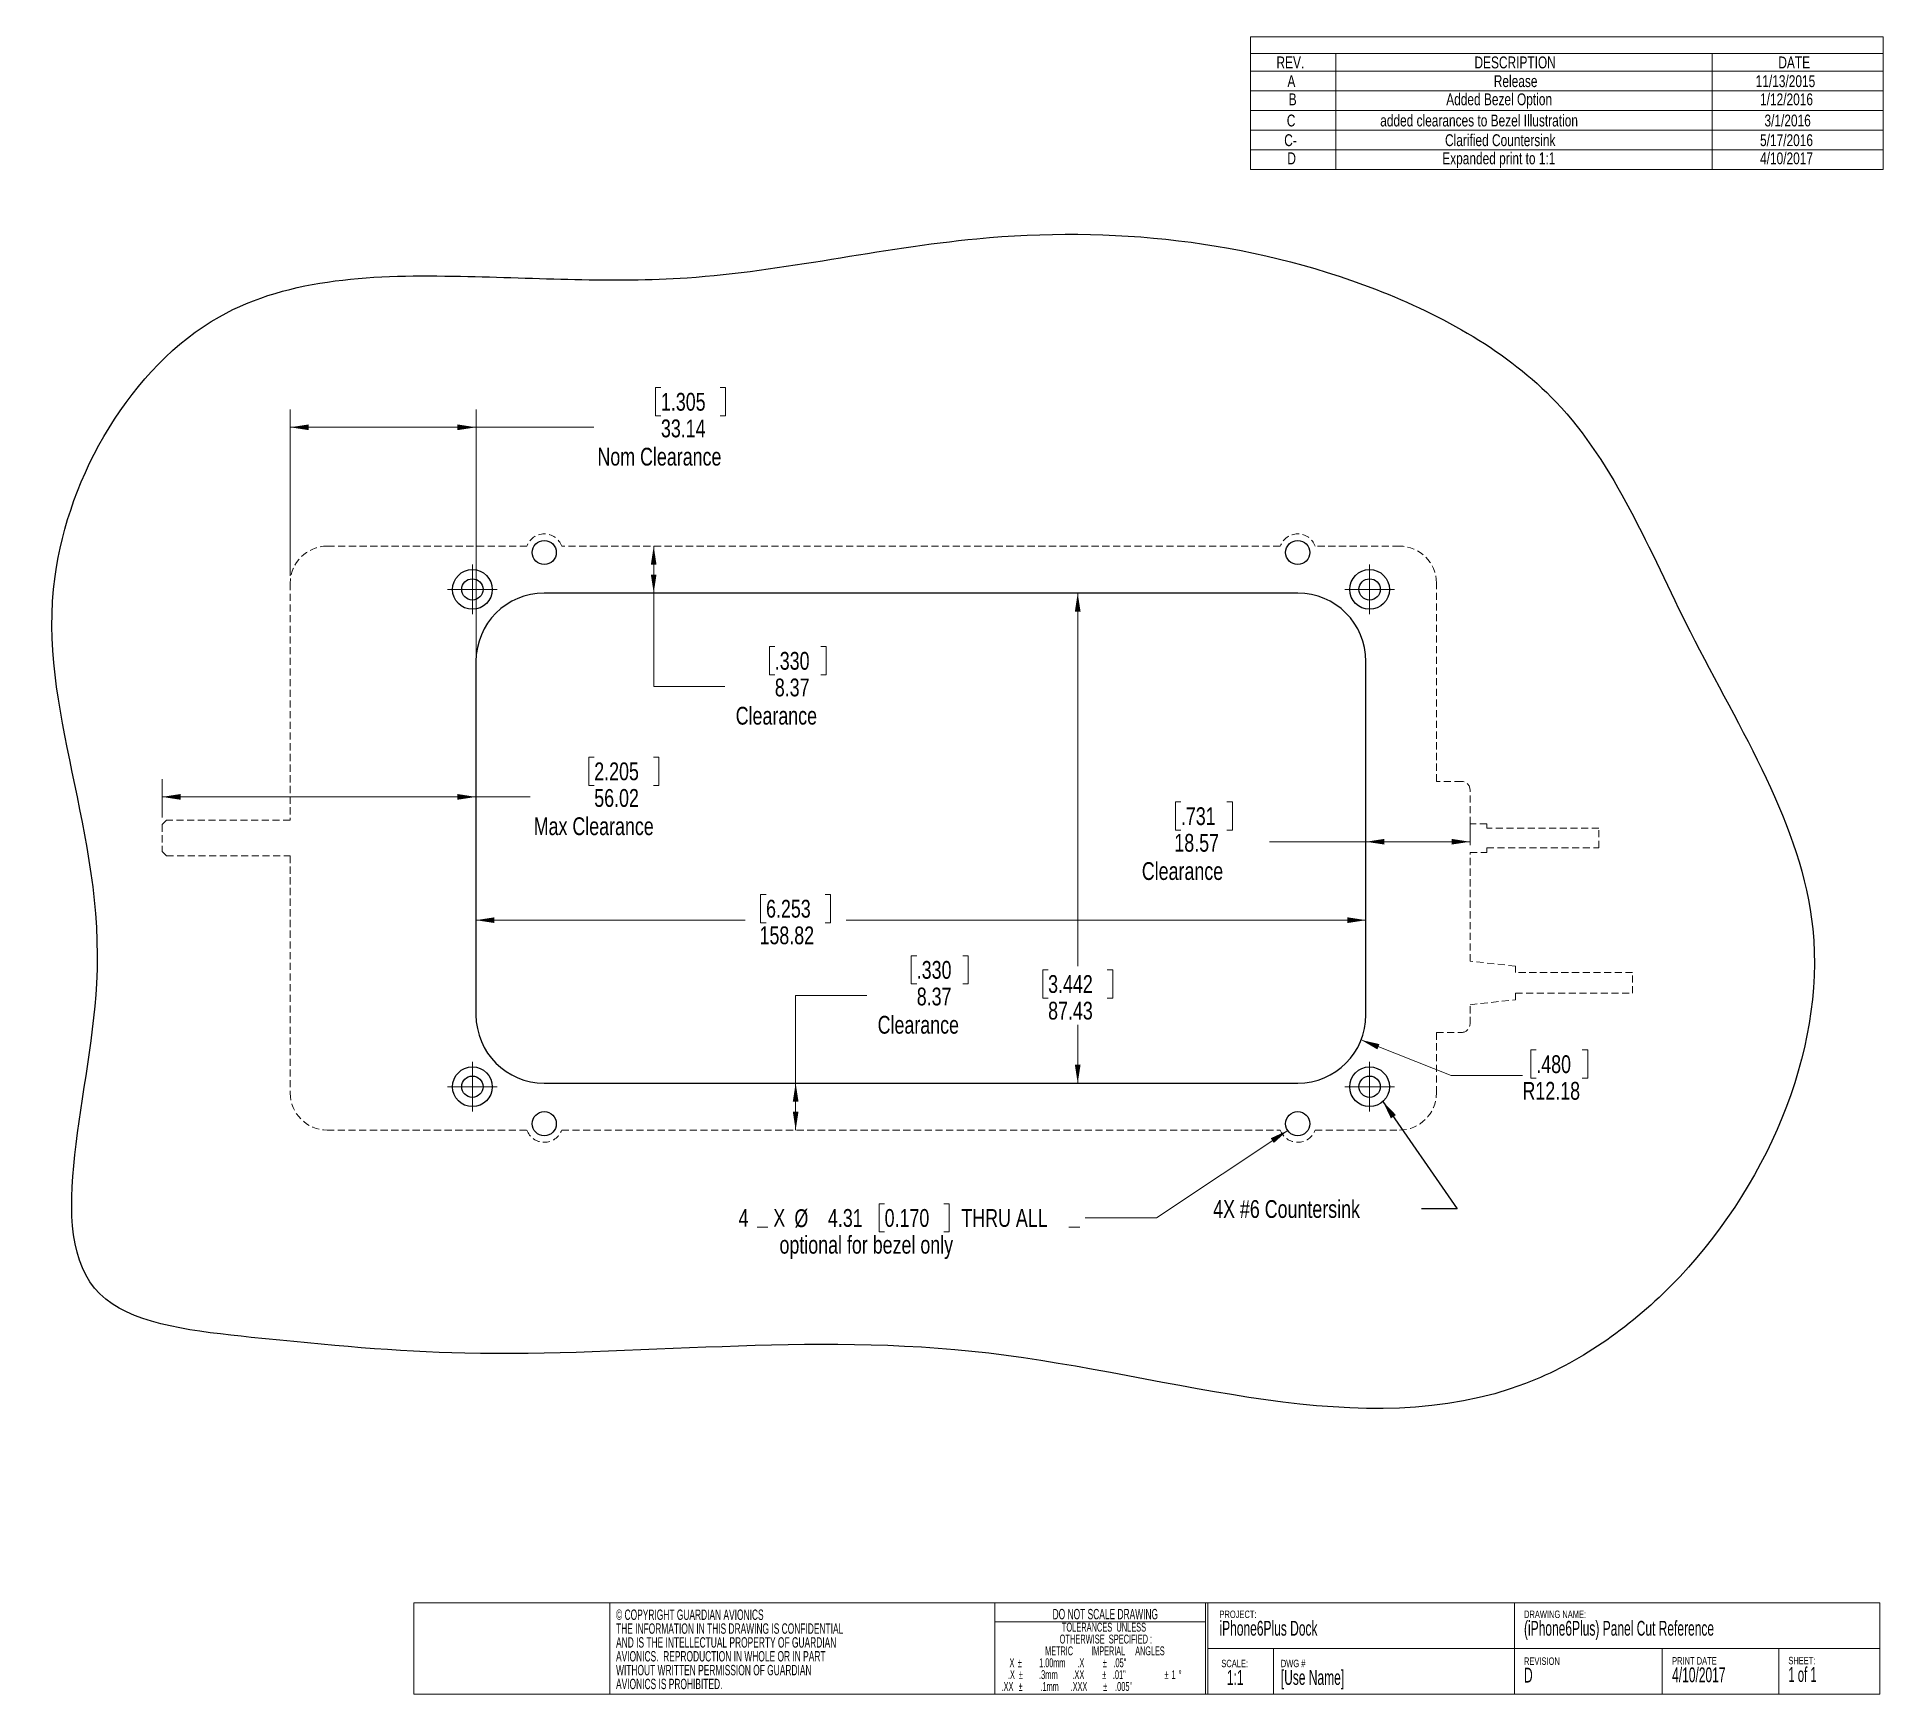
# Model space of a CAD drawing. Header units: millimetres. Extents: x 19 to 348, y 3 to 298.
import ezdxf

# ---------------------------------------------------------------- set-up
doc = ezdxf.new("R2010")
doc.units = ezdxf.units.MM
doc.linetypes.add('HIDDEN', pattern=[1.905, 1.27, -0.635])
doc.styles.add('SLDTEXTSTYLE0', font='TXT', dxfattribs={"width": 0.75})
doc.styles.add('SLDTEXTSTYLE1', font='TXT', dxfattribs={"width": 0.605})
doc.styles.add('SLDTEXTSTYLE2', font='TXT', dxfattribs={"width": 0.57})
doc.styles.add('SLDTEXTSTYLE3', font='TXT', dxfattribs={"width": 0.561765})
doc.styles.add('SLDTEXTSTYLE4', font='TXT', dxfattribs={"width": 0.56})
doc.styles.add('SLDTEXTSTYLE5', font='TXT', dxfattribs={"width": 0.5525})
doc.dimstyles.new('SLDDIMSTYLE0', dxfattribs={"dimtxt": 3.175, "dimasz": 3.302, "dimexe": 0, "dimexo": 0.0625, "dimgap": 0.79375, "dimtad": 0, "dimtih": 1, "dimtoh": 1, "dimrnd": 1e-09, "dimzin": 12, "dimdsep": 46, "dimtxsty": 'SLDTEXTSTYLE0', "dimsah": 1, "dimcen": 0.09, "dimadec": 0, "dimazin": 3, "dimtfac": 1, "dimtofl": 0, "dimtmove": 0, "dimatfit": 3, "dimfxl": 1, "dimfrac": 2, "dimtolj": 1, "dimtzin": 12, "dimarcsym": 0})
doc.dimstyles.new('SLDDIMSTYLE1', dxfattribs={"dimtxt": 3.175, "dimasz": 3.302, "dimexe": 0, "dimexo": 0.0625, "dimgap": 0.79375, "dimtad": 0, "dimtih": 1, "dimtoh": 1, "dimrnd": 1e-09, "dimzin": 4, "dimdsep": 46, "dimtxsty": 'SLDTEXTSTYLE0', "dimsah": 1, "dimcen": 0, "dimadec": 0, "dimazin": 1, "dimtfac": 1, "dimtofl": 0, "dimtmove": 0, "dimatfit": 3, "dimfxl": 1, "dimfrac": 2, "dimtolj": 1, "dimtzin": 12, "dimarcsym": 0})
doc.dimstyles.new('SLDDIMSTYLE2', dxfattribs={"dimtxt": 3.175, "dimasz": 3.302, "dimexe": 0, "dimexo": 0.0625, "dimgap": 0.79375, "dimtad": 0, "dimtih": 1, "dimtoh": 1, "dimrnd": 1e-09, "dimzin": 12, "dimdsep": 46, "dimtxsty": 'SLDTEXTSTYLE0', "dimsah": 1, "dimcen": 0, "dimadec": 0, "dimazin": 3, "dimtfac": 1, "dimtofl": 0, "dimtmove": 0, "dimatfit": 3, "dimfxl": 1, "dimfrac": 2, "dimtolj": 1, "dimtzin": 12, "dimarcsym": 0})
doc.dimstyles.new('SLDDIMSTYLE3', dxfattribs={"dimtxt": 0.18, "dimasz": 3.302, "dimexe": 0, "dimexo": 0.0625, "dimgap": 0, "dimtad": 0, "dimtih": 1, "dimtoh": 1, "dimdec": 0, "dimrnd": 1e-09, "dimzin": 0, "dimdsep": 46, "dimtxsty": 'Standard', "dimsah": 1, "dimcen": 0.09, "dimadec": 0, "dimazin": 0, "dimtfac": 3.302, "dimtdec": 0, "dimtofl": 0, "dimtmove": 0, "dimatfit": 3, "dimfxl": 1, "dimfrac": 2, "dimtolj": 1, "dimtzin": 0, "dimarcsym": 0})

# ---------------------------------------------------------------- blocks, each defined once
blk = doc.blocks.new('SW_NOTE_0')
at = {"color": 0, "linetype": 'Continuous', "lineweight": 0, "attachment_point": 1, "style": 'SLDTEXTSTYLE1'}
for s, insert, char_height in [('4/10/2017', (0, -0.12), 2.646), ('PRINT DATE', (0, 1.71), 1.323)]:
    blk.add_mtext(s, dxfattribs=dict(at, insert=insert, char_height=char_height))
blk = doc.blocks.new('SW_NOTE_1')
at = {"color": 0, "linetype": 'Continuous', "lineweight": 0, "attachment_point": 1, "style": 'SLDTEXTSTYLE1'}
for s, insert, char_height in [('DRAWING NAME:', (0, 1.71), 1.3229), ('(iPhone6Plus) Panel Cut Reference', (0, -0.12), 2.6458)]:
    blk.add_mtext(s, dxfattribs=dict(at, insert=insert, char_height=char_height))
blk = doc.blocks.new('SW_NOTE_2')
at = {"color": 0, "linetype": 'Continuous', "lineweight": 0, "attachment_point": 1}
for s, insert, char_height, style in [('SHEET:', (0, 1.71), 1.323, 'SLDTEXTSTYLE1'), ('1 of 1', (0, -0.12), 2.646, 'SLDTEXTSTYLE2')]:
    blk.add_mtext(s, dxfattribs=dict(at, insert=insert, char_height=char_height, style=style))
blk = doc.blocks.new('SW_NOTE_3')
at = {"color": 0, "linetype": 'Continuous', "lineweight": 0, "attachment_point": 1, "style": 'SLDTEXTSTYLE1'}
for s, insert, char_height in [('REVISION', (0, 1.71), 1.323), ('D', (0, -0.12), 2.65)]:
    blk.add_mtext(s, dxfattribs=dict(at, insert=insert, char_height=char_height))
blk = doc.blocks.new('SW_NOTE_4')
at = {"color": 0, "linetype": 'Continuous', "lineweight": 0, "attachment_point": 1, "style": 'SLDTEXTSTYLE1'}
for s, insert, char_height in [('DWG #', (0, 1.71), 1.323), ('[Use Name]', (0, -0.12), 2.646)]:
    blk.add_mtext(s, dxfattribs=dict(at, insert=insert, char_height=char_height))
blk = doc.blocks.new('SW_NOTE_5')
at = {"color": 0, "linetype": 'Continuous', "lineweight": 0, "attachment_point": 2}
for s, insert, char_height, style in [('DO NOT SCALE DRAWING', (15.77, 2.39), 1.8521, 'SLDTEXTSTYLE1'), ('OTHERWISE  SPECIFIED :', (15.87, -2.19), 1.5875, 'SLDTEXTSTYLE1'), ('TOLERANCES  UNLESS', (15.53, -0.07), 1.5875, 'SLDTEXTSTYLE1'), ('X', (-0.89, -6.42), 1.59, 'SLDTEXTSTYLE1'), ('1.00mm      .X', (7.99, -6.42), 1.5875, 'SLDTEXTSTYLE4'), ('METRIC         IMPERIAL     ANGLES', (15.7, -4.3), 1.5875, 'SLDTEXTSTYLE3'), ('.05"', (18.36, -6.42), 1.587, 'SLDTEXTSTYLE1'), ('.X', (-0.99, -8.54), 1.587, 'SLDTEXTSTYLE1'), ('%%p', (0.52, -6.42), 1.587, 'SLDTEXTSTYLE1'), ('%%p', (0.68, -8.54), 1.587, 'SLDTEXTSTYLE1'), ('.3mm       .XX', (7.98, -8.54), 1.5875, 'SLDTEXTSTYLE5'), ('%%p', (15.58, -8.54), 1.587, 'SLDTEXTSTYLE1'), ('%%p', (15.68, -6.42), 1.587, 'SLDTEXTSTYLE1'), ('.01"', (18.26, -8.54), 1.587, 'SLDTEXTSTYLE1'), ('%%p', (26.67, -8.54), 1.587, 'SLDTEXTSTYLE1'), ('1', (27.96, -8.54), 1.59, 'SLDTEXTSTYLE1'), ('%%d', (29.12, -8.54), 1.587, 'SLDTEXTSTYLE1'), ('.XX', (-1.69, -10.65), 1.587, 'SLDTEXTSTYLE1'), ('%%p', (0.66, -10.65), 1.587, 'SLDTEXTSTYLE1'), ('.1mm      .XXX', (8.38, -10.65), 1.5875, 'SLDTEXTSTYLE4'), ('%%p', (15.75, -10.65), 1.587, 'SLDTEXTSTYLE1'), ('.005"', (19.03, -10.65), 1.587, 'SLDTEXTSTYLE1')]:
    blk.add_mtext(s, dxfattribs=dict(at, insert=insert, char_height=char_height, style=style))
blk = doc.blocks.new('SW_NOTE_6')
at = {"color": 0, "linetype": 'Continuous', "lineweight": 0, "attachment_point": 1, "style": 'SLDTEXTSTYLE1'}
for s, insert, char_height in [('SCALE:', (0, 1.71), 1.323), ('1:1', (0.99, -0.12), 2.646)]:
    blk.add_mtext(s, dxfattribs=dict(at, insert=insert, char_height=char_height))
blk = doc.blocks.new('SW_NOTE_7')
at = {"color": 0, "linetype": 'Continuous', "lineweight": 0, "attachment_point": 1, "style": 'SLDTEXTSTYLE1'}
for s, insert, char_height in [('PROJECT:', (0, 1.71), 1.323), ('iPhone6Plus Dock', (0, -0.12), 2.6458)]:
    blk.add_mtext(s, dxfattribs=dict(at, insert=insert, char_height=char_height))
blk = doc.blocks.new('SW_NOTE_8')
at = {"color": 0, "linetype": 'Continuous', "lineweight": 0, "char_height": 1.8521, "attachment_point": 1, "style": 'SLDTEXTSTYLE1'}
for s, insert in [('© COPYRIGHT GUARDIAN AVIONICS', (0, 2.39)), ('AND IS THE INTELLECTUAL PROPERTY OF GUARDIAN', (0, -2.55)), ('THE INFORMATION IN THIS DRAWING IS CONFIDENTIAL', (0, -0.08)), ('AVIONICS.  REPRODUCTION IN WHOLE OR IN PART', (0, -5.02)), ('WITHOUT WRITTEN PERMISSION OF GUARDIAN', (0, -7.49)), ('AVIONICS IS PROHIBITED.', (0, -9.96))]:
    blk.add_mtext(s, dxfattribs=dict(at, insert=insert))
blk = doc.blocks.new('SW_TABLEANNOTATION_0')
at = {"color": 0, "linetype": 'Continuous', "lineweight": 18}
for p, q in [((0, 0), (0, -23.67)), ((112.87, 0), (0, 0)), ((112.87, -23.67), (112.87, 0)), ((0, -2.95), (112.87, -2.95)), ((15.24, -2.95), (15.24, -6.13)), ((82.39, -2.95), (82.39, -6.13)), ((0, -6.13), (112.87, -6.13)), ((15.24, -6.13), (15.24, -23.67)), ((82.39, -6.13), (82.39, -23.67)), ((0, -9.63), (112.87, -9.63)), ((0, -13.14), (112.87, -13.14)), ((0, -16.65), (112.87, -16.65)), ((0, -20.16), (112.87, -20.16)), ((0, -23.67), (112.87, -23.67))]:
    blk.add_line(p, q, dxfattribs=at)
at = {"color": 0, "linetype": 'Continuous', "lineweight": 18, "attachment_point": 1, "style": 'SLDTEXTSTYLE0'}
for s, insert, char_height in [('REV.', (4.63, -3.49), 2.117), ('DESCRIPTION', (39.96, -3.49), 2.1167), ('DATE', (94.18, -3.49), 2.117), ('A', (6.58, -6.83), 2.12), ('Release', (43.41, -6.83), 2.117), ('11/13/2015', (90.14, -6.83), 2.117), ('B', (6.81, -10.07), 2.12), ('Added Bezel Option', (34.92, -10.07), 2.1167), ('1/12/2016', (90.92, -10.07), 2.117), ('C', (6.47, -13.85), 2.12), ('added clearances to Bezel Illustration', (23.14, -13.85), 2.1167), ('3/1/2016', (91.71, -13.85), 2.117), ('C-', (6.01, -17.36), 2.117), ('Clarified Countersink', (34.71, -17.36), 2.1167), ('5/17/2016', (90.92, -17.36), 2.117), ('D', (6.57, -20.6), 2.12), ('Expanded print to 1:1', (34.21, -20.6), 2.1167), ('4/10/2017', (90.92, -20.6), 2.117)]:
    blk.add_mtext(s, dxfattribs=dict(at, insert=insert, char_height=char_height))
blk = doc.blocks.new('_D')
at = {"color": 7, "linetype": 'Continuous', "lineweight": 18}
for p, q in [((148.85, 145.48), (147.88, 145.48)), ((147.88, 145.48), (147.88, 140.43)), ((159.41, 145.48), (160.37, 145.48)), ((160.37, 145.48), (160.37, 140.43)), ((97.09, 140.9), (145.1, 140.9)), ((147.88, 140.43), (148.85, 140.43)), ((160.37, 140.43), (159.41, 140.43)), ((255.9, 140.9), (163.16, 140.9))]:
    blk.add_line(p, q, dxfattribs=at)
for points in [[(97.09, 140.9), (100.39, 140.39), (100.39, 141.41)], [(255.9, 140.9), (252.6, 141.41), (252.6, 140.39)]]:
    blk.add_solid(points, dxfattribs=at)
at = {"color": 7, "linetype": 'Continuous', "lineweight": 18, "char_height": 3.175, "attachment_point": 1, "style": 'SLDTEXTSTYLE0'}
for s, insert in [('6.253', (148.85, 144.53)), ('158.82', (147.68, 139.78))]:
    blk.add_mtext(s, dxfattribs=dict(at, insert=insert))
blk = doc.blocks.new('_D_1')
at = {"color": 7, "linetype": 'Continuous', "lineweight": 18}
for p, q in [((204.46, 199.25), (204.46, 132.69)), ((199.18, 132.04), (198.22, 132.04)), ((198.22, 132.04), (198.22, 127)), ((209.74, 132.04), (210.71, 132.04)), ((210.71, 132.04), (210.71, 127)), ((198.22, 127), (199.18, 127)), ((210.71, 127), (209.74, 127)), ((204.46, 111.83), (204.46, 122.25))]:
    blk.add_line(p, q, dxfattribs=at)
for points in [[(204.46, 199.25), (203.95, 195.95), (204.97, 195.95)], [(204.46, 111.83), (204.97, 115.13), (203.95, 115.13)]]:
    blk.add_solid(points, dxfattribs=at)
at = {"color": 7, "linetype": 'Continuous', "lineweight": 18, "char_height": 3.175, "attachment_point": 1, "style": 'SLDTEXTSTYLE0'}
for s, insert in [('3.442', (199.18, 131.1)), ('87.43', (199.18, 126.35))]:
    blk.add_mtext(s, dxfattribs=dict(at, insert=insert))
blk = doc.blocks.new('_D_2')
at = {"color": 7, "linetype": 'Continuous', "lineweight": 18}
for p, q in [((222.88, 161.99), (221.91, 161.99)), ((221.91, 161.99), (221.91, 156.95)), ((231.09, 161.99), (232.06, 161.99)), ((232.06, 161.99), (232.06, 156.95)), ((221.91, 156.95), (222.88, 156.95)), ((232.06, 156.95), (231.09, 156.95)), ((255.9, 154.89), (238.71, 154.89)), ((274.47, 154.89), (255.9, 154.89)), ((274.47, 154.27), (274.47, 158.07))]:
    blk.add_line(p, q, dxfattribs=at)
for points in [[(255.9, 154.89), (259.2, 154.39), (259.2, 155.4)], [(274.47, 154.89), (271.17, 155.4), (271.17, 154.39)]]:
    blk.add_solid(points, dxfattribs=at)
at = {"color": 7, "linetype": 'Continuous', "lineweight": 18, "char_height": 3.175, "attachment_point": 1, "style": 'SLDTEXTSTYLE0'}
for s, insert in [('.731', (222.88, 161.04)), ('18.57', (221.71, 156.29)), ('Clearance', (215.9, 151.25))]:
    blk.add_mtext(s, dxfattribs=dict(at, insert=insert))
blk = doc.blocks.new('_D_3')
at = {"color": 7, "linetype": 'Continuous', "lineweight": 18}
for p, q in [((128.8, 207.62), (128.8, 199.25)), ((128.8, 182.61), (128.8, 199.25)), ((150.41, 189.7), (149.44, 189.7)), ((149.44, 189.7), (149.44, 184.66)), ((158.62, 189.7), (159.59, 189.7)), ((159.59, 189.7), (159.59, 184.66)), ((149.44, 184.66), (150.41, 184.66)), ((159.59, 184.66), (158.62, 184.66)), ((141.5, 182.61), (128.8, 182.61))]:
    blk.add_line(p, q, dxfattribs=at)
for points in [[(128.8, 207.62), (128.29, 204.32), (129.3, 204.32)], [(128.8, 199.25), (129.3, 202.56), (128.29, 202.56)]]:
    blk.add_solid(points, dxfattribs=at)
at = {"color": 7, "linetype": 'Continuous', "lineweight": 18, "char_height": 3.175, "attachment_point": 1, "style": 'SLDTEXTSTYLE0'}
for s, insert in [('.330', (150.41, 188.75)), ('8.37', (150.41, 184)), ('Clearance', (143.43, 178.96))]:
    blk.add_mtext(s, dxfattribs=dict(at, insert=insert))
blk = doc.blocks.new('_D_4')
at = {"color": 7, "linetype": 'Continuous', "lineweight": 18}
for p, q in [((130.09, 235.91), (129.13, 235.91)), ((129.13, 235.91), (129.13, 230.87)), ((140.65, 235.91), (141.62, 235.91)), ((141.62, 235.91), (141.62, 230.87)), ((63.95, 202.31), (63.95, 231.99)), ((97.09, 188.34), (97.09, 231.99)), ((129.13, 230.87), (130.09, 230.87)), ((141.62, 230.87), (140.65, 230.87)), ((63.95, 228.82), (97.09, 228.82)), ((97.09, 228.82), (118.12, 228.82))]:
    blk.add_line(p, q, dxfattribs=at)
for points in [[(63.95, 228.82), (67.25, 228.31), (67.25, 229.33)], [(97.09, 228.82), (93.78, 229.33), (93.78, 228.31)]]:
    blk.add_solid(points, dxfattribs=at)
at = {"color": 7, "linetype": 'Continuous', "lineweight": 18, "char_height": 3.175, "attachment_point": 1, "style": 'SLDTEXTSTYLE0'}
for s, insert in [('1.305', (130.09, 234.96)), ('33.14', (130.09, 230.21)), ('Nom Clearance', (118.76, 225.17))]:
    blk.add_mtext(s, dxfattribs=dict(at, insert=insert))
blk = doc.blocks.new('_D_5')
at = {"color": 7, "linetype": 'Continuous', "lineweight": 18}
for p, q in [((175.74, 134.56), (174.77, 134.56)), ((174.77, 134.56), (174.77, 129.52)), ((183.95, 134.56), (184.92, 134.56)), ((184.92, 134.56), (184.92, 129.52)), ((174.77, 129.52), (175.74, 129.52)), ((184.92, 129.52), (183.95, 129.52)), ((166.83, 127.47), (154.13, 127.47)), ((154.13, 127.47), (154.13, 111.83)), ((154.13, 111.83), (154.13, 103.46))]:
    blk.add_line(p, q, dxfattribs=at)
for points in [[(154.13, 111.83), (153.62, 108.53), (154.64, 108.53)], [(154.13, 103.46), (154.64, 106.76), (153.62, 106.76)]]:
    blk.add_solid(points, dxfattribs=at)
at = {"color": 7, "linetype": 'Continuous', "lineweight": 18, "char_height": 3.175, "attachment_point": 1, "style": 'SLDTEXTSTYLE0'}
for s, insert in [('.330', (175.74, 133.62)), ('8.37', (175.74, 128.87)), ('Clearance', (168.76, 123.83))]:
    blk.add_mtext(s, dxfattribs=dict(at, insert=insert))
blk = doc.blocks.new('_D_6')
at = {"color": 7, "linetype": 'Continuous', "lineweight": 18}
for p, q in [((241.93, 103.4), (218.5, 87.8)), ((170.01, 90.32), (169.05, 90.32)), ((169.05, 90.32), (169.05, 85.28)), ((180.57, 90.32), (181.54, 90.32)), ((181.54, 90.32), (181.54, 85.28)), ((148.22, 86.16), (147.25, 86.16)), ((147.25, 86.16), (148.22, 86.16)), ((148.22, 86.16), (149.19, 86.16)), ((149.19, 86.16), (148.22, 86.16)), ((203.86, 86.16), (202.9, 86.16)), ((202.9, 86.16), (203.86, 86.16)), ((203.86, 86.16), (204.83, 86.16)), ((204.83, 86.16), (203.86, 86.16)), ((218.5, 87.8), (205.8, 87.8)), ((169.05, 85.28), (170.01, 85.28)), ((181.54, 85.28), (180.57, 85.28))]:
    blk.add_line(p, q, dxfattribs=at)
blk.add_solid([(241.93, 103.4), (238.9, 101.99), (239.46, 101.15)], dxfattribs=at)
at = {"color": 7, "linetype": 'Continuous', "lineweight": 18, "attachment_point": 1, "style": 'SLDTEXTSTYLE0'}
for s, insert, char_height in [('4', (143.94, 89.37), 3.17), ('X', (150.15, 89.37), 3.17), ('%%c', (153.91, 89.33), 3.175), ('4.31', (159.89, 89.37), 3.175), ('0.170', (170.01, 89.37), 3.175), ('THRU ALL', (183.7, 89.37), 3.175)]:
    blk.add_mtext(s, dxfattribs=dict(at, insert=insert, char_height=char_height))
blk = doc.blocks.new('_D_7')
at = {"color": 7, "linetype": 'Continuous', "lineweight": 18}
for p, q in [((255.05, 119.53), (271.13, 113.17)), ((286.29, 117.75), (285.32, 117.75)), ((285.32, 117.75), (285.32, 112.71)), ((294.5, 117.75), (295.47, 117.75)), ((295.47, 117.75), (295.47, 112.71)), ((271.13, 113.17), (283.83, 113.17)), ((285.32, 112.71), (286.29, 112.71)), ((295.47, 112.71), (294.5, 112.71))]:
    blk.add_line(p, q, dxfattribs=at)
blk.add_solid([(255.05, 119.53), (257.93, 117.85), (258.3, 118.79)], dxfattribs=at)
at = {"color": 7, "linetype": 'Continuous', "lineweight": 18, "char_height": 3.175, "attachment_point": 1, "style": 'SLDTEXTSTYLE0'}
for s, insert in [('.480', (286.29, 116.8)), ('R12.18', (283.83, 112.05))]:
    blk.add_mtext(s, dxfattribs=dict(at, insert=insert))
blk = doc.blocks.new('_D_8')
at = {"color": 7, "linetype": 'Continuous', "lineweight": 18}
for p, q in [((118.19, 169.99), (117.22, 169.99)), ((117.22, 169.99), (117.22, 164.95)), ((128.75, 169.99), (129.71, 169.99)), ((129.71, 169.99), (129.71, 164.95)), ((41.07, 159.22), (41.07, 166.07)), ((117.22, 164.95), (118.19, 164.95)), ((129.71, 164.95), (128.75, 164.95)), ((41.07, 162.89), (97.09, 162.89)), ((97.09, 162.89), (106.75, 162.89))]:
    blk.add_line(p, q, dxfattribs=at)
for points in [[(41.07, 162.89), (44.37, 162.38), (44.37, 163.4)], [(97.09, 162.89), (93.78, 163.4), (93.78, 162.38)]]:
    blk.add_solid(points, dxfattribs=at)
at = {"color": 7, "linetype": 'Continuous', "lineweight": 18, "char_height": 3.175, "attachment_point": 1, "style": 'SLDTEXTSTYLE0'}
for s, insert in [('2.205', (118.19, 169.04)), ('56.02', (118.19, 164.29)), ('Max Clearance', (107.39, 159.25))]:
    blk.add_mtext(s, dxfattribs=dict(at, insert=insert))
blk = doc.blocks.new('SW_CENTERMARKSYMBOL_0')
at = {"color": 0, "linetype": 'Continuous', "lineweight": 0}
for p, q in [((0, 2.54), (0, 4.43865)), ((-2.54, 0), (-4.43865, 0)), ((0, 0), (-2.54, 0)), ((0, 0), (0, 2.54)), ((0, 0), (0, -2.54)), ((0, 0), (2.54, 0)), ((2.54, 0), (4.43865, 0)), ((0, -2.54), (0, -4.43865))]:
    blk.add_line(p, q, dxfattribs=at)
blk = doc.blocks.new('SW_CENTERMARKSYMBOL_1')
at = {"color": 0, "linetype": 'Continuous', "lineweight": 0}
for p, q in [((0, 2.54), (0, 4.43865)), ((-2.54, 0), (-4.43865, 0)), ((0, 0), (-2.54, 0)), ((0, 0), (0, 2.54)), ((0, 0), (0, -2.54)), ((0, 0), (2.54, 0)), ((2.54, 0), (4.43865, 0)), ((0, -2.54), (0, -4.43865))]:
    blk.add_line(p, q, dxfattribs=at)
blk = doc.blocks.new('SW_CENTERMARKSYMBOL_2')
at = {"color": 0, "linetype": 'Continuous', "lineweight": 0}
for p, q in [((0, 2.54), (0, 4.43865)), ((-2.54, 0), (-4.43865, 0)), ((0, 0), (-2.54, 0)), ((0, 0), (0, 2.54)), ((0, 0), (0, -2.54)), ((0, 0), (2.54, 0)), ((2.54, 0), (4.43865, 0)), ((0, -2.54), (0, -4.43865))]:
    blk.add_line(p, q, dxfattribs=at)
blk = doc.blocks.new('SW_CENTERMARKSYMBOL_3')
at = {"color": 0, "linetype": 'Continuous', "lineweight": 0}
for p, q in [((0, 2.54), (0, 4.43865)), ((-2.54, 0), (-4.43865, 0)), ((0, 0), (-2.54, 0)), ((0, 0), (0, 2.54)), ((0, 0), (0, -2.54)), ((0, 0), (2.54, 0)), ((2.54, 0), (4.43865, 0)), ((0, -2.54), (0, -4.43865))]:
    blk.add_line(p, q, dxfattribs=at)

msp = doc.modelspace()

# ---------------------------------------------------------------- linework, layer by layer
at = {"color": 7, "linetype": 'HIDDEN', "lineweight": 18}
for p, q in [((106.157, 207.625), (70.535, 207.625)), ((240.604, 207.625), (112.382, 207.625)), ((261.878, 207.625), (246.83, 207.625)), ((63.95, 201.04), (63.95, 158.716)), ((268.463, 165.657), (268.463, 201.04)), ((272.969, 165.657), (268.463, 165.657)), ((274.469, 158.081), (274.469, 164.157)), ((41.832, 158.716), (41.07, 157.954)), ((63.95, 158.716), (41.832, 158.716)), ((41.07, 157.954), (41.07, 153.128)), ((277.458, 158.081), (274.469, 158.081)), ((277.458, 157.291), (277.458, 158.081)), ((297.458, 157.291), (277.458, 157.291)), ((297.458, 153.791), (297.458, 157.291)), ((41.07, 153.128), (41.832, 152.366)), ((41.832, 152.366), (63.95, 152.366)), ((63.95, 152.366), (63.95, 110.042)), ((274.469, 153.001), (277.458, 153.001)), ((274.469, 133.588), (274.469, 153.001)), ((277.458, 153.791), (297.458, 153.791)), ((277.458, 153.001), (277.458, 153.791)), ((282.568, 132.706), (274.469, 133.588)), ((282.568, 131.561), (282.568, 132.706)), ((303.458, 131.561), (282.568, 131.561)), ((303.458, 127.851), (303.458, 131.561)), ((274.469, 125.824), (282.568, 126.706)), ((274.469, 122.372), (274.469, 125.824)), ((282.568, 127.851), (303.458, 127.851)), ((282.568, 126.706), (282.568, 127.851)), ((268.463, 120.873), (272.969, 120.873)), ((268.463, 110.042), (268.463, 120.873)), ((70.535, 103.457), (106.157, 103.457)), ((112.382, 103.457), (240.604, 103.457)), ((246.83, 103.457), (261.878, 103.457))]:
    msp.add_line(p, q, dxfattribs=at)
at = {"color": 7, "linetype": 'Continuous', "lineweight": 25}
for p, q in [((243.717, 199.254), (109.27, 199.254)), ((97.086, 187.07), (97.086, 124.012)), ((255.901, 124.012), (255.901, 187.07)), ((109.27, 111.828), (243.717, 111.828))]:
    msp.add_line(p, q, dxfattribs=at)
at = {"color": 7, "linetype": 'Continuous', "lineweight": 18}
for p, q in [((85.99, 19.112), (85.99, 2.853)), ((85.99, 19.112), (347.61, 19.112)), ((120.942, 19.112), (120.942, 2.853)), ((189.68, 19.112), (189.68, 2.853)), ((227.279, 19.112), (227.279, 2.853)), ((227.676, 19.112), (227.676, 2.853)), ((282.409, 19.112), (282.409, 10.983)), ((347.61, 2.853), (347.61, 19.112)), ((227.279, 15.741), (189.68, 15.741)), ((227.676, 10.983), (256.195, 10.983)), ((239.413, 10.983), (239.413, 2.853)), ((256.195, 10.983), (347.61, 10.983)), ((282.409, 2.853), (282.409, 10.983)), ((308.745, 10.983), (308.745, 2.853)), ((329.544, 10.983), (329.544, 2.853)), ((347.61, 2.853), (85.99, 2.853))]:
    msp.add_line(p, q, dxfattribs=at)
at = {"color": 7, "linetype": 'Continuous', "lineweight": 25}
for centre, radius in [((109.27, 206.488), 2.153), ((243.717, 206.488), 2.153), ((96.443, 199.897), 3.543), ((96.443, 199.897), 1.899), ((256.544, 199.897), 3.543), ((256.544, 199.897), 1.899), ((96.443, 111.185), 3.543), ((96.443, 111.185), 1.899), ((256.544, 111.185), 3.543), ((256.544, 111.185), 1.899), ((109.27, 104.594), 2.153), ((243.717, 104.594), 2.153)]:
    msp.add_circle(centre, radius, dxfattribs=at)
at = {"color": 7, "linetype": 'HIDDEN', "lineweight": 18}
for centre, radius, start, end in [((70.535, 201.04), 6.585, 90, 180), ((109.27, 206.488), 3.314, 20.06432, 159.93568), ((243.717, 206.488), 3.314, 20.06432, 159.93568), ((261.878, 201.04), 6.585, 0, 90), ((70.535, 110.042), 6.585, 180, 270), ((261.878, 110.042), 6.585, 270, 0), ((109.27, 104.594), 3.314, 200.06432, 339.93568), ((243.717, 104.594), 3.314, 200.06432, 339.93568)]:
    msp.add_arc(centre, radius, start, end, dxfattribs=at)
at = {"color": 7, "linetype": 'Continuous', "lineweight": 25}
for centre, start, end in [((109.27, 187.07), 90, 180), ((243.717, 187.07), 0, 90), ((109.27, 124.012), 180, 270), ((243.717, 124.012), 270, 0)]:
    msp.add_arc(centre, 12.184, start, end, dxfattribs=at)
at = {"color": 7, "linetype": 'HIDDEN', "lineweight": 18}
for centre, major_axis in [((272.968, 164.156), (-1.061, -1.061)), ((272.968, 122.373), (-1.061, 1.061))]:
    msp.add_ellipse(centre, major_axis=major_axis, ratio=0.9996955, start_param=2.3563468, end_param=3.9268385, dxfattribs=at)
at = {"color": 7, "linetype": 'Continuous', "lineweight": 25}
msp.add_open_spline([(186.458, 262.457), (169.052, 260.811), (138.629, 253.459), (93.807, 256.443), (44.352, 255.12), (9.59, 194.199), (40.306, 140.932), (14.605, 71.026), (62.327, 65.858), (112.302, 61.155), (188.564, 72.025), (266.561, 43.062), (322.165, 81.414), (346.927, 137.838), (313.501, 188.681), (295.74, 234.26), (247.738, 260.967), (210.384, 264.72), (186.458, 262.457)], degree=3, knots=[0, 0, 0, 0, 0.0586702, 0.104143, 0.1531863, 0.2148958, 0.2970022, 0.3603485, 0.3905252, 0.4335086, 0.5386442, 0.646558, 0.6818228, 0.7587864, 0.8233297, 0.8766797, 0.9193537, 1, 1, 1, 1], dxfattribs=at)

# ---------------------------------------------------------------- block references
at = {"color": 7, "linetype": 'Continuous', "lineweight": 18}
msp.add_blockref('SW_TABLEANNOTATION_0', (235.301, 298.454), dxfattribs=at)
at = {"color": 7, "linetype": 'Continuous', "lineweight": 0}
for name, p in [('SW_CENTERMARKSYMBOL_3', (96.443, 199.897)), ('SW_CENTERMARKSYMBOL_2', (256.544, 199.897)), ('SW_CENTERMARKSYMBOL_0', (96.443, 111.185)), ('SW_CENTERMARKSYMBOL_1', (256.544, 111.185)), ('SW_NOTE_8', (122.081, 15.544)), ('SW_NOTE_5', (193.621, 15.65)), ('SW_NOTE_7', (229.757, 16.035)), ('SW_NOTE_1', (284.101, 16.035)), ('SW_NOTE_6', (230.092, 7.262)), ('SW_NOTE_4', (240.704, 7.262)), ('SW_NOTE_3', (284.101, 7.676)), ('SW_NOTE_0', (310.53, 7.731)), ('SW_NOTE_2', (331.276, 7.782))]:
    msp.add_blockref(name, p, dxfattribs=at)

# ---------------------------------------------------------------- texts
at = {"color": 7, "linetype": 'Continuous', "lineweight": 0, "char_height": 3.175, "attachment_point": 1, "style": 'SLDTEXTSTYLE0'}
for s, insert in [('4X #6 Countersink', (228.63, 90.963)), ('optional for bezel only', (151.246, 84.593))]:
    msp.add_mtext(s, dxfattribs=dict(at, insert=insert))

# ---------------------------------------------------------------- dimensions: what is measured, and where the dimension line sits
at = {"color": 7, "linetype": 'Continuous', "lineweight": 18}
for base, p1, p2, text, picture, middle in [((63.95, 228.818), (97.086, 187.07), (63.95, 201.04), '<>\\PNom Clearance', '_D_4', (135.371, 228.818)), ((97.086, 162.892), (41.07, 157.954), (97.086, 187.07), '<>\\PMax Clearance', '_D_8', (123.469, 162.892)), ((255.901, 154.894), (274.469, 153.001), (255.901, 124.012), '<>\\PClearance\\P', '_D_2', (226.984, 154.894))]:
    dim = msp.add_linear_dim(base=base, p1=p1, p2=p2, text=text, dimstyle='SLDDIMSTYLE0', dxfattribs=at)
    dim.commit()
    dim.dimension.update_dxf_attribs({"geometry": picture, "text_midpoint": middle, "dimtype": 160})
for base, p1, p2, picture, middle in [((128.795, 199.254), (112.382, 207.625), (109.27, 199.254), '_D_3', (128.795, 182.609)), ((154.128, 103.457), (109.27, 111.828), (112.382, 103.457), '_D_5', (154.128, 127.471))]:
    dim = msp.add_linear_dim(base=base, p1=p1, p2=p2, angle=90, text='<>\\PClearance\\P', dimstyle='SLDDIMSTYLE0', dxfattribs=at)
    dim.commit()
    dim.dimension.update_dxf_attribs({"geometry": picture, "text_midpoint": middle, "dimtype": 160})
dim = msp.add_linear_dim(base=(204.462, 111.828), p1=(243.717, 199.254), p2=(243.717, 111.828), angle=90, dimstyle='SLDDIMSTYLE0', dxfattribs=at)
dim.commit()
dim.dimension.update_dxf_attribs({"geometry": '_D_1', "text_midpoint": (204.462, 127.471), "dimtype": 160})
dim = msp.add_linear_dim(base=(255.9007, 140.9023), p1=(97.0855, 124.0121), p2=(255.9007, 124.0121), dimstyle='SLDDIMSTYLE0', dxfattribs=at)
dim.commit()
dim.dimension.update_dxf_attribs({"geometry": '_D', "text_midpoint": (154.1276, 140.9023), "dimtype": 160})
dim = msp.add_radius_dim(center=(243.717, 124.012), mpoint=(255.047, 119.532), dimstyle='SLDDIMSTYLE2', dxfattribs=at)
dim.commit()
dim.dimension.update_dxf_attribs({"geometry": '_D_7', "text_midpoint": (290.394, 113.174), "dimtype": 164})
dim = msp.add_diameter_dim_2p(p1=(245.5084, 105.7873), p2=(241.925, 103.4009), text='4X <> THRU ALL\\P', dimstyle='SLDDIMSTYLE1', dxfattribs=at)
dim.commit()
dim.dimension.update_dxf_attribs({"geometry": '_D_6', "text_midpoint": (174.869, 87.8009), "dimtype": 163})

# ---------------------------------------------------------------- leaders
at = {"color": 7, "linetype": 'Continuous', "lineweight": 0}
msp.add_leader([(258.92, 108.557), (272.152, 89.427), (265.802, 89.427)], dimstyle='SLDDIMSTYLE3', dxfattribs=at)

doc.saveas('drawing.dxf')
